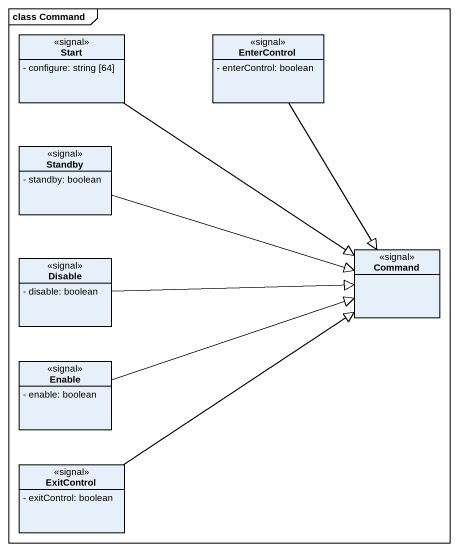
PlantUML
@startuml
mainframe class Command
hide circle
hide empty members
skinparam classAttributeIconSize 0
class "Start" as Start_ <<signal>> {
  - configure: string [64]
}
class EnterControl <<signal>> {
  - enterControl: boolean
}
class Standby <<signal>> {
  - standby: boolean
}
class Disable <<signal>> {
  - disable: boolean
}
class Command <<signal>>
class Enable <<signal>> {
  - enable: boolean
}
class ExitControl <<signal>> {
  - exitControl: boolean
}
Start_ --|> Command
EnterControl --|> Command
Standby -right-|> Command
Disable -right-|> Command
Enable -right-|> Command
ExitControl -up-|> Command
@enduml
